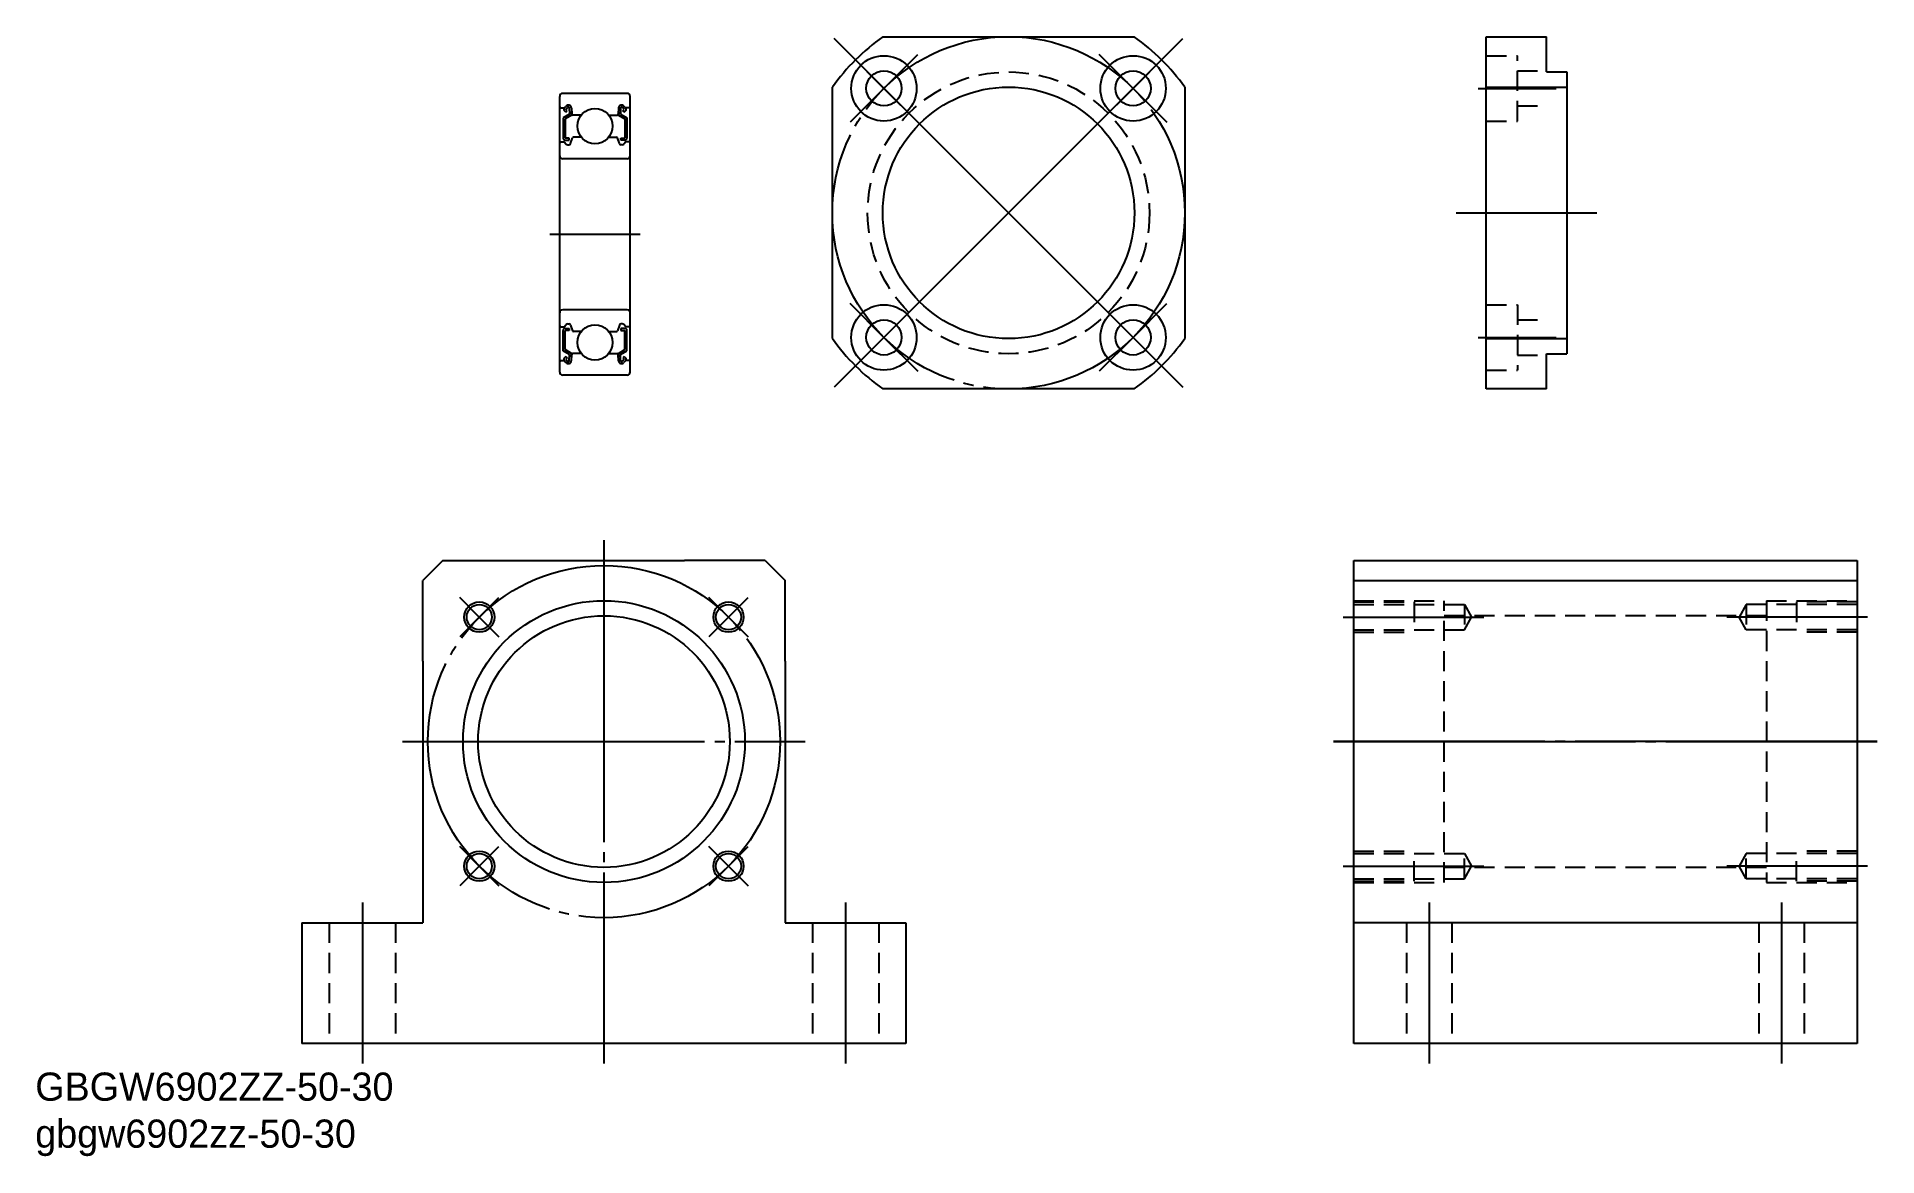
# Model space of a CAD drawing. Extents: x -139 to 44, y -23 to 88.
import ezdxf

# ---------------------------------------------------------------- set-up
doc = ezdxf.new("R2010")
doc.units = 0
doc.linetypes.add('CENTER', pattern=[33, 30, -1, 1, -1])
doc.linetypes.add('DASHED', pattern=[3, 2, -1])
doc.layers.get('0').update_dxf_attribs({"linetype": 'CONTINUOUS'})
doc.layers.add('CENTER', color=7, linetype='CONTINUOUS')

# ---------------------------------------------------------------- blocks, each defined once
blk = doc.blocks.new('*U2')
at = {"linetype": 'CONTINUOUS'}
for s, p in [('GBGW6902ZZ-50-30', (-138.69, -17.3)), ('gbgw6902zz-50-30', (-138.69, -21.97))]:
    blk.add_text(s, height=2.8, dxfattribs=at).set_placement(p)

msp = doc.modelspace()

# ---------------------------------------------------------------- linework, layer by layer
at = {"color": 7, "linetype": 'CONTINUOUS'}
for p, q in [((-54.5, 88.43), (-29.52, 88.43)), ((5.44, 88.43), (11.44, 88.43)), ((5.44, 53.43), (5.44, 88.43)), ((11.44, 84.93), (11.44, 88.43)), ((11.44, 84.93), (13.44, 84.93)), ((13.44, 84.93), (13.44, 56.93)), ((-59.51, 58.44), (-59.51, 83.42)), ((-24.51, 83.42), (-24.51, 58.44)), ((5.44, 83.43), (13.44, 83.43)), ((5.44, 58.43), (13.44, 58.43)), ((11.44, 56.93), (13.44, 56.93)), ((11.44, 53.43), (11.44, 56.93)), ((-29.52, 53.43), (-54.5, 53.43)), ((11.44, 53.43), (5.44, 53.43)), ((-98.2, 36.39), (-100.2, 34.39)), ((-98.2, 36.39), (-90.2, 36.39)), ((-90.2, 36.39), (-74.2, 36.39)), ((-66.2, 36.39), (-74.2, 36.39)), ((-66.2, 36.39), (-64.2, 34.39)), ((-7.73, -11.61), (-7.73, 36.39)), ((-7.73, 36.39), (42.27, 36.39)), ((42.27, 36.39), (42.27, -11.61)), ((-100.2, 26.39), (-100.2, 34.39)), ((-64.2, 26.39), (-64.2, 34.39)), ((-7.73, 34.39), (42.27, 34.39)), ((-100.2, 26.39), (-100.2, 0.39)), ((-64.2, 26.39), (-64.2, 0.39)), ((-112.2, 0.39), (-112.2, -11.61)), ((-112.2, 0.39), (-100.2, 0.39)), ((-64.2, 0.39), (-52.2, 0.39)), ((-52.2, 0.39), (-52.2, -11.61)), ((42.27, 0.39), (-7.73, 0.39)), ((-52.2, -11.61), (-112.2, -11.61)), ((42.27, -11.61), (-7.73, -11.61))]:
    msp.add_line(p, q, dxfattribs=at)
at = {"color": 3, "linetype": 'DASHED'}
for p, q in [((5.44, 86.55), (8.54, 86.55)), ((8.54, 80.05), (8.54, 86.55)), ((8.54, 85.05), (11.44, 85.05)), ((8.54, 81.55), (11.44, 81.55)), ((5.44, 80.05), (8.54, 80.05)), ((5.44, 61.8), (8.54, 61.8)), ((8.54, 61.8), (8.54, 55.3)), ((8.54, 60.3), (11.44, 60.3)), ((8.54, 56.8), (11.44, 56.8)), ((5.44, 55.3), (8.54, 55.3)), ((-7.73, 32.39), (1.27, 32.39)), ((-7.73, 32.26), (-1.73, 32.26)), ((-7.73, 32.01), (3.27, 32.01)), ((-1.73, 32.26), (-1.73, 29.26)), ((1.27, 4.39), (1.27, 32.39)), ((3.27, 32.01), (3.99, 30.76)), ((3.27, 32.01), (3.27, 29.51)), ((31.27, 32.01), (30.55, 30.76)), ((42.27, 32.01), (31.27, 32.01)), ((31.27, 32.01), (31.27, 29.51)), ((33.27, 32.39), (33.27, 4.39)), ((33.27, 32.39), (42.27, 32.39)), ((42.27, 32.26), (36.27, 32.26)), ((36.27, 32.26), (36.27, 29.26)), ((-7.73, 29.51), (3.27, 29.51)), ((-7.73, 29.26), (-1.73, 29.26)), ((33.27, 30.89), (1.27, 30.89)), ((3.27, 29.51), (3.99, 30.76)), ((31.27, 29.51), (30.55, 30.76)), ((42.27, 29.51), (31.27, 29.51)), ((42.27, 29.26), (36.27, 29.26)), ((-7.73, 7.51), (-1.73, 7.51)), ((-1.73, 4.51), (-1.73, 7.51)), ((42.27, 7.51), (36.27, 7.51)), ((36.27, 4.51), (36.27, 7.51)), ((-7.73, 7.26), (3.27, 7.26)), ((33.27, 5.89), (1.27, 5.89)), ((3.27, 7.26), (3.99, 6.01)), ((3.27, 4.76), (3.27, 7.26)), ((3.27, 4.76), (3.99, 6.01)), ((31.27, 7.26), (30.55, 6.01)), ((31.27, 4.76), (30.55, 6.01)), ((42.27, 7.26), (31.27, 7.26)), ((31.27, 4.76), (31.27, 7.26)), ((-7.73, 4.76), (3.27, 4.76)), ((-7.73, 4.51), (-1.73, 4.51)), ((-7.73, 4.39), (1.27, 4.39)), ((42.27, 4.76), (31.27, 4.76)), ((33.27, 4.39), (42.27, 4.39)), ((42.27, 4.51), (36.27, 4.51)), ((-109.5, 0.39), (-109.5, -11.61)), ((-102.9, 0.39), (-102.9, -11.61)), ((-61.5, 0.39), (-61.5, -11.61)), ((-54.9, 0.39), (-54.9, -11.61)), ((-2.48, 0.39), (-2.48, -11.61)), ((2.02, 0.39), (2.02, -11.61)), ((32.52, 0.39), (32.52, -11.61)), ((37.02, 0.39), (37.02, -11.61))]:
    msp.add_line(p, q, dxfattribs=at)
for p, q in [((-86.59, 55.1), (-86.59, 82.5)), ((-79.89, 82.8), (-86.29, 82.8)), ((-79.59, 55.1), (-79.59, 82.5)), ((-86.49, 81.35), (-86.13, 81.35)), ((-85.61, 80.75), (-86.26, 80.37)), ((-86.14, 81.33), (-85.97, 81.54)), ((-85.99, 80.92), (-86.13, 81.06)), ((-85.41, 80.63), (-86.06, 80.26)), ((-85.99, 81.2), (-85.82, 81.41)), ((-85.85, 81.06), (-85.99, 81.2)), ((-85.99, 80.92), (-85.85, 81.06)), ((-85.64, 81.35), (-85.61, 80.75)), ((-85.44, 81.37), (-85.39, 80.74)), ((-85.41, 80.99), (-85.41, 80.63)), ((-84.45, 80.65), (-85.29, 80.65)), ((-81.73, 80.65), (-80.89, 80.65)), ((-80.74, 81.37), (-80.79, 80.74)), ((-80.77, 80.99), (-80.77, 80.63)), ((-80.77, 80.63), (-80.12, 80.26)), ((-80.54, 81.35), (-80.57, 80.75)), ((-80.57, 80.75), (-79.92, 80.37)), ((-80.19, 81.2), (-80.36, 81.41)), ((-80.33, 81.06), (-80.19, 81.2)), ((-80.19, 80.92), (-80.33, 81.06)), ((-80.04, 81.33), (-80.21, 81.54)), ((-80.19, 80.92), (-80.05, 81.06)), ((-79.69, 81.35), (-80.05, 81.35)), ((-86.26, 80.37), (-86.26, 78.35)), ((-86.06, 80.26), (-86.06, 78.35)), ((-80.12, 80.26), (-80.12, 78.35)), ((-79.92, 80.37), (-79.92, 78.35)), ((-86.49, 78), (-86.14, 78)), ((-86.14, 78), (-85.95, 77.77)), ((-85.66, 78.35), (-86.06, 78.35)), ((-86.06, 78.15), (-85.66, 78.15)), ((-85.8, 77.7), (-85.7, 77.7)), ((-85.66, 78.15), (-85.66, 78.35)), ((-85.51, 77.83), (-85.31, 78.38)), ((-84.45, 78.45), (-85.22, 78.45)), ((-81.73, 78.45), (-80.96, 78.45)), ((-80.67, 77.83), (-80.87, 78.38)), ((-80.52, 78.35), (-80.12, 78.35)), ((-80.52, 78.15), (-80.52, 78.35)), ((-80.12, 78.15), (-80.52, 78.15)), ((-80.39, 77.7), (-80.48, 77.7)), ((-80.04, 78), (-80.23, 77.77)), ((-79.69, 78), (-80.04, 78)), ((-79.89, 76.3), (-86.29, 76.3)), ((-79.89, 61.3), (-86.29, 61.3)), ((-86.49, 59.6), (-86.14, 59.6)), ((-86.26, 57.22), (-86.26, 59.25)), ((-86.14, 59.6), (-85.95, 59.83)), ((-86.06, 59.45), (-85.66, 59.45)), ((-85.66, 59.25), (-86.06, 59.25)), ((-86.06, 57.34), (-86.06, 59.25)), ((-85.8, 59.9), (-85.7, 59.9)), ((-85.66, 59.45), (-85.66, 59.25)), ((-85.51, 59.77), (-85.31, 59.21)), ((-84.45, 59.15), (-85.22, 59.15)), ((-81.73, 59.15), (-80.96, 59.15)), ((-80.67, 59.77), (-80.87, 59.21)), ((-80.12, 59.45), (-80.52, 59.45)), ((-80.52, 59.45), (-80.52, 59.25)), ((-80.52, 59.25), (-80.12, 59.25)), ((-80.39, 59.9), (-80.48, 59.9)), ((-80.04, 59.6), (-80.23, 59.83)), ((-80.12, 57.34), (-80.12, 59.25)), ((-79.69, 59.6), (-80.04, 59.6)), ((-79.92, 57.22), (-79.92, 59.25)), ((-85.61, 56.85), (-86.26, 57.22)), ((-85.99, 56.67), (-86.13, 56.53)), ((-85.41, 56.96), (-86.06, 57.34)), ((-85.99, 56.67), (-85.85, 56.53)), ((-85.64, 56.25), (-85.61, 56.85)), ((-85.44, 56.22), (-85.39, 56.86)), ((-85.41, 56.6), (-85.41, 56.96)), ((-84.45, 56.95), (-85.29, 56.95)), ((-84.87, 56.95), (-84.87, 56.95)), ((-84.66, 56.95), (-84.66, 56.95)), ((-81.73, 56.95), (-80.89, 56.95)), ((-80.74, 56.22), (-80.79, 56.86)), ((-80.77, 56.96), (-80.12, 57.34)), ((-80.77, 56.6), (-80.77, 56.96)), ((-80.57, 56.85), (-79.92, 57.22)), ((-80.54, 56.25), (-80.57, 56.85)), ((-80.19, 56.67), (-80.33, 56.53)), ((-80.19, 56.67), (-80.05, 56.53)), ((-86.49, 56.25), (-86.13, 56.25)), ((-86.14, 56.26), (-85.97, 56.06)), ((-85.85, 56.53), (-85.99, 56.39)), ((-85.99, 56.39), (-85.82, 56.19)), ((-80.19, 56.39), (-80.36, 56.19)), ((-80.33, 56.53), (-80.19, 56.39)), ((-80.04, 56.26), (-80.21, 56.06)), ((-79.69, 56.25), (-80.05, 56.25)), ((-79.89, 54.8), (-86.29, 54.8))]:
    msp.add_line(p, q)
at = {"color": 7, "linetype": 'CONTINUOUS'}
for centre, radius in [((-54.39, 83.3), 3.25), ((-29.64, 83.3), 3.25), ((-54.39, 83.3), 1.75), ((-29.64, 83.3), 1.75), ((-42.01, 70.93), 12.5), ((-54.39, 58.55), 3.25), ((-29.64, 58.55), 3.25), ((-54.39, 58.55), 1.75), ((-29.64, 58.55), 1.75), ((-82.2, 18.39), 14), ((-94.58, 30.76), 1.5), ((-94.58, 30.76), 1.25), ((-94.58, 30.76), 1.25), ((-69.83, 30.76), 1.25), ((-82.2, 18.39), 12.5), ((-94.58, 6.01), 1.25), ((-69.83, 6.01), 1.25)]:
    msp.add_circle(centre, radius, dxfattribs=at)
at = {"color": 3, "linetype": 'DASHED'}
msp.add_circle((-42.01, 70.93), 14, dxfattribs=at)
for centre in [(-83.09, 79.55), (-83.09, 58.05)]:
    msp.add_circle(centre, 1.75)
at = {"color": 3, "linetype": 'CONTINUOUS'}
for centre in [(-94.58, 30.76), (-69.83, 30.76), (-94.58, 6.01), (-69.83, 6.01)]:
    msp.add_circle(centre, 1.5, dxfattribs=at)
at = {"color": 7, "linetype": 'CONTINUOUS'}
for start, end in [(125.516, 144.484), (35.516, 54.484), (215.516, 234.484), (305.516, 324.484)]:
    msp.add_arc((-42.01, 70.93), 21.5, start, end, dxfattribs=at)
for centre, radius, start, end in [((-86.29, 82.5), 0.3, 90, 180), ((-79.89, 82.5), 0.3, 0, 90), ((-86.49, 81.45), 0.1, 180, 270), ((-85.99, 81.2), 0.2, 140.1364, 224.998), ((-85.74, 81.34), 0.3, 4.9347, 140.1364), ((-85.74, 81.34), 0.1, 3.1017, 139.9503), ((-85.29, 80.75), 0.1, 184.9347, 270), ((-80.89, 80.75), 0.1, 270, 355.0653), ((-80.44, 81.34), 0.3, 39.8636, 175.0653), ((-80.44, 81.34), 0.1, 40.0497, 176.8983), ((-80.19, 81.2), 0.2, 315.002, 39.8636), ((-79.69, 81.45), 0.1, 270, 0), ((-86.49, 77.9), 0.1, 90, 180), ((-86.06, 78.35), 0.2, 180, 270), ((-85.8, 77.9), 0.2, 219.9772, 270), ((-85.7, 77.9), 0.2, 270, 339.9926), ((-85.22, 78.35), 0.1, 90, 159.9926), ((-80.96, 78.35), 0.1, 20.0074, 90), ((-80.48, 77.9), 0.2, 200.0074, 270), ((-80.39, 77.9), 0.2, 270, 320.0228), ((-80.12, 78.35), 0.2, 270, 0), ((-79.69, 77.9), 0.1, 0, 90), ((-86.29, 76.6), 0.3, 180, 270), ((-79.89, 76.6), 0.3, 270, 0), ((-86.29, 61), 0.3, 90, 180), ((-79.89, 61), 0.3, 0, 90), ((-86.49, 59.7), 0.1, 180, 270), ((-86.06, 59.25), 0.2, 90, 180), ((-85.8, 59.7), 0.2, 90, 140.0228), ((-85.7, 59.7), 0.2, 20.0074, 90), ((-85.22, 59.25), 0.1, 200.0074, 270), ((-80.96, 59.25), 0.1, 270, 339.9926), ((-80.48, 59.7), 0.2, 90, 159.9926), ((-80.39, 59.7), 0.2, 39.9772, 90), ((-80.12, 59.25), 0.2, 0, 90), ((-79.69, 59.7), 0.1, 270, 0), ((-85.29, 56.85), 0.1, 90, 175.0653), ((-80.89, 56.85), 0.1, 4.9347, 90), ((-86.49, 56.15), 0.1, 90, 180), ((-86.29, 55.1), 0.3, 180, 270), ((-85.99, 56.39), 0.2, 135.002, 219.8636), ((-85.74, 56.25), 0.3, 219.8636, 355.0653), ((-85.74, 56.25), 0.1, 220.0497, 356.8983), ((-80.44, 56.25), 0.3, 184.9347, 320.1364), ((-80.44, 56.25), 0.1, 183.1017, 319.9503), ((-80.19, 56.39), 0.2, 320.1364, 44.998), ((-79.89, 55.1), 0.3, 270, 0), ((-79.69, 56.15), 0.1, 0, 90)]:
    msp.add_arc(centre, radius, start, end)
at = {"layer": 'CENTER', "color": 1, "linetype": 'CENTER'}
for p, q in [((-42.01, 70.93), (-59.34, 88.25)), ((-42.01, 70.93), (-24.69, 88.25)), ((-54.39, 83.3), (-57.75, 86.66)), ((-54.39, 83.3), (-51.03, 86.66)), ((-29.64, 83.3), (-33, 86.66)), ((-29.64, 83.3), (-26.28, 86.66)), ((-54.39, 83.3), (-57.75, 79.94)), ((-54.39, 83.3), (-51.03, 79.94)), ((-29.64, 83.3), (-33, 79.94)), ((-29.64, 83.3), (-26.28, 79.94)), ((4.64, 83.3), (12.37, 83.3)), ((-42.01, 70.93), (-59.34, 53.6)), ((-42.01, 70.93), (-24.69, 53.6)), ((2.44, 70.93), (16.44, 70.93)), ((-87.59, 68.8), (-78.59, 68.8)), ((-54.39, 58.55), (-57.75, 61.91)), ((-54.39, 58.55), (-51.03, 61.91)), ((-29.64, 58.55), (-33, 61.91)), ((-29.64, 58.55), (-26.28, 61.91)), ((-54.39, 58.55), (-57.75, 55.19)), ((-54.39, 58.55), (-51.03, 55.19)), ((-29.64, 58.55), (-33, 55.19)), ((-29.64, 58.55), (-26.28, 55.19)), ((4.64, 58.55), (12.37, 58.55)), ((-82.2, 38.39), (-82.2, -13.61)), ((-94.58, 30.76), (-96.52, 32.7)), ((-94.58, 30.76), (-96.52, 32.7)), ((-94.58, 30.76), (-92.63, 32.7)), ((-94.58, 30.76), (-92.63, 32.7)), ((-69.83, 30.76), (-71.77, 32.7)), ((-69.83, 30.76), (-67.88, 32.7)), ((-94.58, 30.76), (-96.52, 28.81)), ((-94.58, 30.76), (-96.52, 28.81)), ((-94.58, 30.76), (-92.63, 28.81)), ((-94.58, 30.76), (-92.63, 28.81)), ((-69.83, 30.76), (-71.77, 28.81)), ((-69.83, 30.76), (-67.88, 28.81)), ((-8.78, 30.76), (3.99, 30.76)), ((-8.78, 30.76), (5.21, 30.76)), ((43.32, 30.76), (29.34, 30.76)), ((43.32, 30.76), (30.55, 30.76)), ((-102.2, 18.39), (-62.2, 18.39)), ((-9.73, 18.39), (44.27, 18.39)), ((44.27, 18.39), (-9.73, 18.39)), ((-94.58, 6.01), (-96.52, 7.96)), ((-94.58, 6.01), (-92.63, 7.96)), ((-69.83, 6.01), (-71.77, 7.96)), ((-69.83, 6.01), (-67.88, 7.96)), ((-94.58, 6.01), (-96.52, 4.07)), ((-94.58, 6.01), (-92.63, 4.07)), ((-69.83, 6.01), (-71.77, 4.07)), ((-69.83, 6.01), (-67.88, 4.07)), ((-8.78, 6.01), (3.99, 6.01)), ((-8.78, 6.01), (5.21, 6.01)), ((43.32, 6.01), (29.34, 6.01)), ((43.32, 6.01), (30.55, 6.01)), ((-106.2, 2.39), (-106.2, -13.61)), ((-58.2, 2.39), (-58.2, -13.61)), ((-0.23, 2.39), (-0.23, -13.61)), ((34.77, 2.39), (34.77, -13.61))]:
    msp.add_line(p, q, dxfattribs=at)
for centre in [(-42.01, 70.93), (-82.2, 18.39)]:
    msp.add_circle(centre, 17.5, dxfattribs=at)

# ---------------------------------------------------------------- block references
at = {"linetype": 'CONTINUOUS'}
msp.add_blockref('*U2', (0, 0), dxfattribs=at)

doc.saveas('drawing.dxf')
